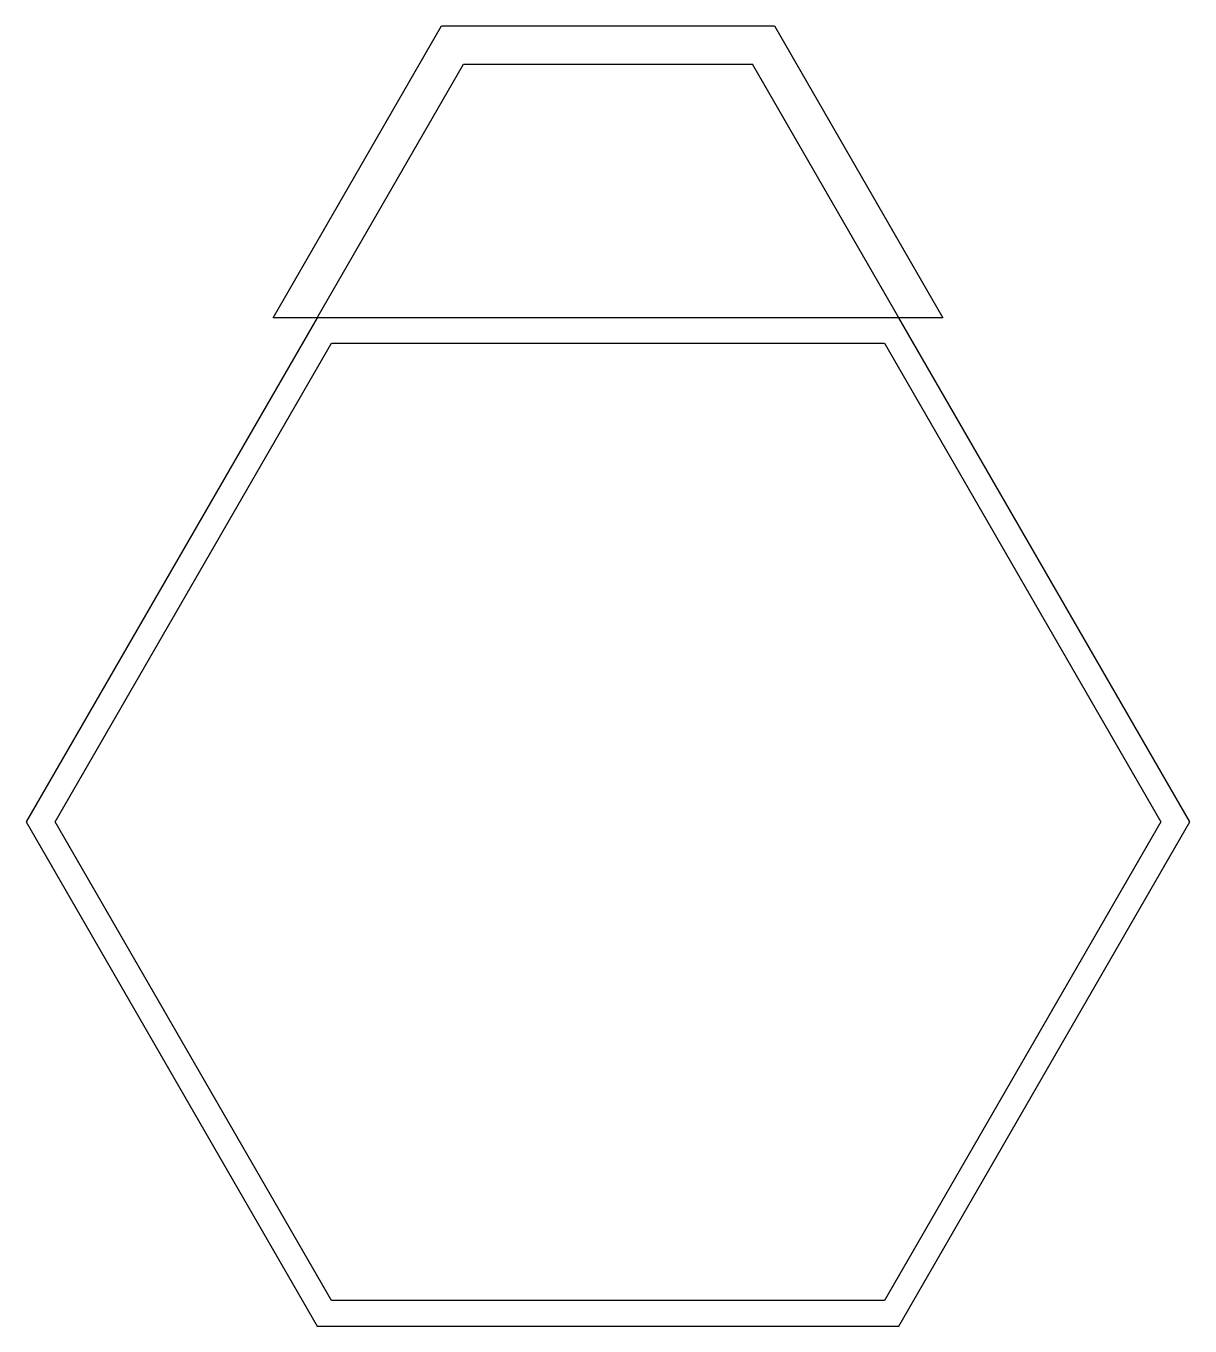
# Model space of a CAD drawing. Header units: millimetres. Extents: x -92 to 92, y -79 to 125.
import ezdxf

# ---------------------------------------------------------------- set-up
doc = ezdxf.new("R2010")
doc.units = ezdxf.units.MM
doc.layers.get('0').update_dxf_attribs({"linetype": 'CONTINUOUS'})

msp = doc.modelspace()

# ---------------------------------------------------------------- linework, layer by layer
for p, q in [((-52.81, 79.47), (-26.25, 125.47)), ((-26.25, 125.47), (26.25, 125.47)), ((26.25, 125.47), (52.81, 79.47)), ((-45.88, 79.47), (-22.79, 119.47)), ((-22.79, 119.47), (22.79, 119.47)), ((45.88, 79.47), (22.79, 119.47)), ((-45.88, 79.47), (-91.76, 0)), ((-45.88, 79.47), (-52.81, 79.47)), ((91.76, 0), (45.88, 79.47)), ((52.81, 79.47), (45.88, 79.47))]:
    msp.add_line(p, q)
for points in [[(-45.88, -79.47), (45.88, -79.47), (91.76, 0), (45.88, 79.47), (-45.88, 79.47), (-91.76, 0)], [(-43.57, -75.47), (-87.14, 0), (-43.57, 75.47), (43.57, 75.47), (87.14, 0), (43.57, -75.47)]]:
    msp.add_lwpolyline(points, close=True)

doc.saveas('drawing.dxf')
